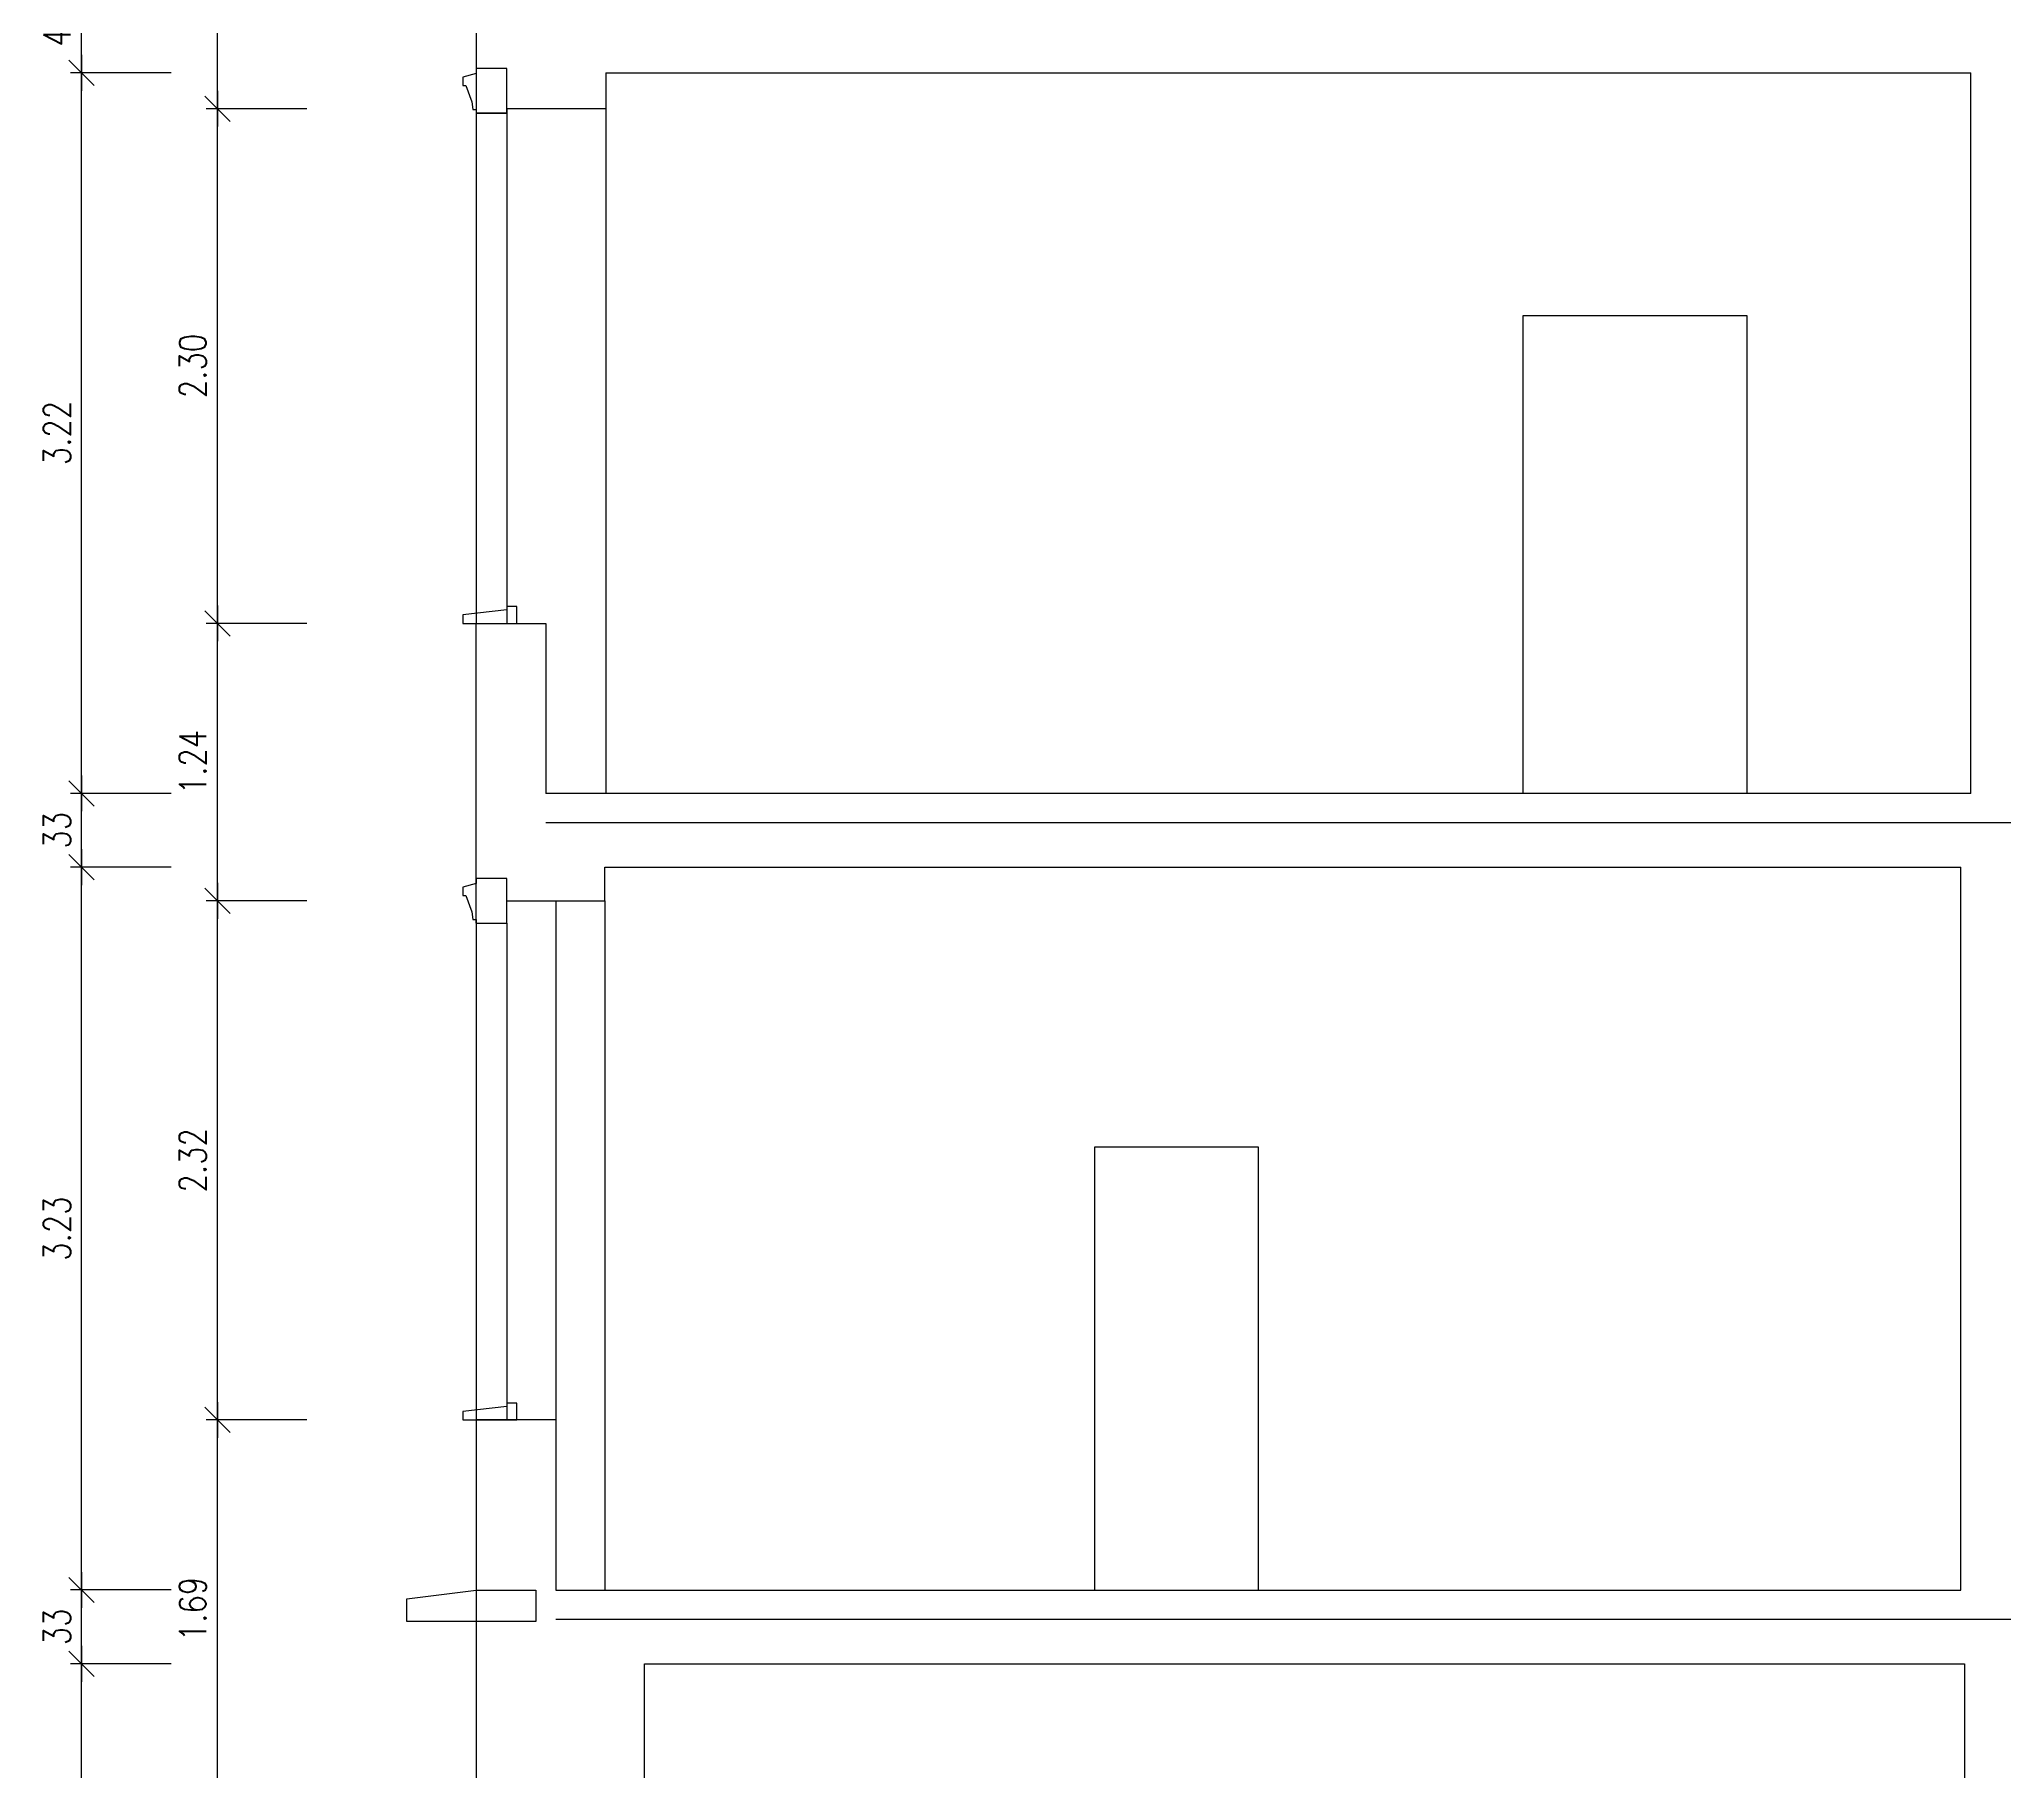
# Model space of a CAD drawing. Header units: metres. Extents: x -3551 to -3365, y -115 to 134.
# Drawn here: x -3478.09 to -3469.3, y 107.22 to 114.96 of the extents above; entities that cross this region are included whole.
import ezdxf

# ---------------------------------------------------------------- set-up
doc = ezdxf.new("R2010")
doc.units = ezdxf.units.M
doc.header["$LTSCALE"] = 0.01
doc.layers.get('0').update_dxf_attribs({"linetype": 'CONTINUOUS'})
for name, color, linetype in [('A_ansicht', 9, 'CONTINUOUS'), ('A_wände', 6, 'CONTINUOUS'), ('CKMA0002', 7, 'CONTINUOUS')]:
    doc.layers.add(name, color=color, linetype=linetype)
doc.styles.add('SIMPLEXD', font='SIMPLEXD.shx', dxfattribs={"width": 0.8, "height": 0.12})
doc.dimstyles.new('DIN', dxfattribs={"dimtxt": 0.03, "dimasz": 0.08, "dimexe": 0.05, "dimexo": 0.244839, "dimgap": 0.05, "dimtad": 1, "dimdec": 4, "dimrnd": 0.0025, "dimzin": 0, "dimdsep": 46, "dimtxsty": 'SIMPLEXD', "dimblk": 'DIMCROSS', "dimblk1": 'DIMCROSS', "dimblk2": 'DIMCROSS', "dimsah": 1, "dimcen": 2.5, "dimdle": 0.04, "dimclrd": 252, "dimclre": 252, "dimclrt": 252, "dimadec": 0, "dimazin": 0, "dimtfac": 1, "dimtdec": 4, "dimtix": 1, "dimtmove": 2, "dimatfit": 3, "dimldrblk": 'DIMCROSS', "dimfxl": 1, "dimtvp": 1, "dimtolj": 1, "dimtzin": 0, "dimarcsym": 0})

# ---------------------------------------------------------------- blocks, each defined once
blk = doc.blocks.new('DIMCROSS')
at = {"color": 0, "linetype": 'ByBlock'}
blk.add_line((-1, 0), (1, 0), dxfattribs=at)
at = {"linetype": 'ByBlock'}
blk.add_line((-0.707107, -0.707107), (0.707107, 0.707107), dxfattribs=at)
blk = doc.blocks.new('*D156')
at = {"layer": 'CKMA0002', "color": 1, "lineweight": -2, "transparency": 16777216}
for p, q in [((-3476.1347, 100.6209), (-3476.1347, 99.9709)), ((-3468.9447, 100.4209), (-3468.9447, 99.9709)), ((-3476.0547, 100.0209), (-3469.0247, 100.0209))]:
    blk.add_line(p, q, dxfattribs=at)
at = {"layer": 'CKMA0002', "color": 1, "lineweight": -2, "transparency": 16777216, "xscale": 0.08, "yscale": 0.08, "zscale": 0.08, "rotation": 180}
blk.add_blockref('DIMCROSS', (-3476.1347, 100.0209), dxfattribs=at)
at = {"layer": 'CKMA0002', "color": 1, "lineweight": -2, "transparency": 16777216, "xscale": 0.08, "yscale": 0.08, "zscale": 0.08}
blk.add_blockref('DIMCROSS', (-3468.9447, 100.0209), dxfattribs=at)
at = {"layer": 'CKMA0002', "color": 3, "transparency": 16777216, "insert": (-3472.5397, 100.1309), "char_height": 0.12, "attachment_point": 5, "style": 'SIMPLEXD'}
blk.add_mtext('\\A1;7.19{\\A1\\H0.7x\\S;}', dxfattribs=at)
blk = doc.blocks.new('*D173')
at = {"layer": 'CKMA0002', "color": 1, "lineweight": -2, "transparency": 16777216}
for p, q in [((-3477.4989, 107.7004), (-3477.9489, 107.7004)), ((-3477.8989, 104.3604), (-3477.8989, 107.6204))]:
    blk.add_line(p, q, dxfattribs=at)
at = {"layer": 'CKMA0002', "color": 1, "lineweight": -2, "transparency": 16777216, "xscale": 0.08, "yscale": 0.08, "zscale": 0.08}
for p, rotation in [((-3477.8989, 107.7004), 90), ((-3477.8989, 104.2804), 270)]:
    blk.add_blockref('DIMCROSS', p, dxfattribs=dict(at, rotation=rotation))
at = {"layer": 'CKMA0002', "color": 3, "transparency": 16777216, "insert": (-3478.0089, 105.9904), "char_height": 0.12, "attachment_point": 5, "rotation": 90, "style": 'SIMPLEXD'}
blk.add_mtext('\\A1;3.42{\\A1\\H0.7x\\S;}', dxfattribs=at)
blk = doc.blocks.new('*D174')
at = {"layer": 'CKMA0002', "color": 1, "lineweight": -2, "transparency": 16777216}
for p, q in [((-3477.4989, 108.0304), (-3477.9489, 108.0304)), ((-3477.8989, 107.7804), (-3477.8989, 107.9504))]:
    blk.add_line(p, q, dxfattribs=at)
at = {"layer": 'CKMA0002', "color": 1, "lineweight": -2, "transparency": 16777216, "xscale": 0.08, "yscale": 0.08, "zscale": 0.08}
for p, rotation in [((-3477.8989, 108.0304), 90), ((-3477.8989, 107.7004), 270)]:
    blk.add_blockref('DIMCROSS', p, dxfattribs=dict(at, rotation=rotation))
at = {"layer": 'CKMA0002', "color": 3, "transparency": 16777216, "insert": (-3478.0089, 107.8654), "char_height": 0.12, "attachment_point": 5, "rotation": 90, "style": 'SIMPLEXD'}
blk.add_mtext('\\A1;33{\\A1\\H0.7x\\S;}', dxfattribs=at)
blk = doc.blocks.new('*D175')
at = {"layer": 'CKMA0002', "color": 1, "lineweight": -2, "transparency": 16777216}
for p, q in [((-3477.4989, 111.2604), (-3477.9489, 111.2604)), ((-3477.8989, 108.1104), (-3477.8989, 111.1804))]:
    blk.add_line(p, q, dxfattribs=at)
at = {"layer": 'CKMA0002', "color": 1, "lineweight": -2, "transparency": 16777216, "xscale": 0.08, "yscale": 0.08, "zscale": 0.08}
for p, rotation in [((-3477.8989, 111.2604), 90), ((-3477.8989, 108.0304), 270)]:
    blk.add_blockref('DIMCROSS', p, dxfattribs=dict(at, rotation=rotation))
at = {"layer": 'CKMA0002', "color": 3, "transparency": 16777216, "insert": (-3478.0089, 109.6454), "char_height": 0.12, "attachment_point": 5, "rotation": 90, "style": 'SIMPLEXD'}
blk.add_mtext('\\A1;3.23{\\A1\\H0.7x\\S;}', dxfattribs=at)
blk = doc.blocks.new('*D176')
at = {"layer": 'CKMA0002', "color": 1, "lineweight": -2, "transparency": 16777216}
for p, q in [((-3477.4989, 111.5904), (-3477.9489, 111.5904)), ((-3477.8989, 111.3404), (-3477.8989, 111.5104))]:
    blk.add_line(p, q, dxfattribs=at)
at = {"layer": 'CKMA0002', "color": 1, "lineweight": -2, "transparency": 16777216, "xscale": 0.08, "yscale": 0.08, "zscale": 0.08}
for p, rotation in [((-3477.8989, 111.5904), 90), ((-3477.8989, 111.2604), 270)]:
    blk.add_blockref('DIMCROSS', p, dxfattribs=dict(at, rotation=rotation))
at = {"layer": 'CKMA0002', "color": 3, "transparency": 16777216, "insert": (-3478.0089, 111.4254), "char_height": 0.12, "attachment_point": 5, "rotation": 90, "style": 'SIMPLEXD'}
blk.add_mtext('\\A1;33{\\A1\\H0.7x\\S;}', dxfattribs=at)
blk = doc.blocks.new('*D177')
at = {"layer": 'CKMA0002', "color": 1, "lineweight": -2, "transparency": 16777216}
for p, q in [((-3477.4989, 114.8104), (-3477.9489, 114.8104)), ((-3477.8989, 111.6704), (-3477.8989, 114.7304))]:
    blk.add_line(p, q, dxfattribs=at)
at = {"layer": 'CKMA0002', "color": 1, "lineweight": -2, "transparency": 16777216, "xscale": 0.08, "yscale": 0.08, "zscale": 0.08}
for p, rotation in [((-3477.8989, 114.8104), 90), ((-3477.8989, 111.5904), 270)]:
    blk.add_blockref('DIMCROSS', p, dxfattribs=dict(at, rotation=rotation))
at = {"layer": 'CKMA0002', "color": 3, "transparency": 16777216, "insert": (-3478.0089, 113.2004), "char_height": 0.12, "attachment_point": 5, "rotation": 90, "style": 'SIMPLEXD'}
blk.add_mtext('\\A1;3.22{\\A1\\H0.7x\\S;}', dxfattribs=at)
blk = doc.blocks.new('*D178')
at = {"layer": 'CKMA0002', "color": 1, "lineweight": -2, "transparency": 16777216}
for p, q in [((-3477.4989, 115.2104), (-3477.9489, 115.2104)), ((-3477.8989, 114.8904), (-3477.8989, 115.1304))]:
    blk.add_line(p, q, dxfattribs=at)
at = {"layer": 'CKMA0002', "color": 1, "lineweight": -2, "transparency": 16777216, "xscale": 0.08, "yscale": 0.08, "zscale": 0.08}
for p, rotation in [((-3477.8989, 115.2104), 90), ((-3477.8989, 114.8104), 270)]:
    blk.add_blockref('DIMCROSS', p, dxfattribs=dict(at, rotation=rotation))
at = {"layer": 'CKMA0002', "color": 3, "transparency": 16777216, "insert": (-3478.0089, 115.0104), "char_height": 0.12, "attachment_point": 5, "rotation": 90, "style": 'SIMPLEXD'}
blk.add_mtext('\\A1;40{\\A1\\H0.7x\\S;}', dxfattribs=at)
blk = doc.blocks.new('*D189')
at = {"layer": 'CKMA0002', "color": 1, "lineweight": -2, "transparency": 16777216}
for p, q in [((-3476.8919, 108.7903), (-3477.3419, 108.7903)), ((-3477.2919, 107.1803), (-3477.2919, 108.7103))]:
    blk.add_line(p, q, dxfattribs=at)
at = {"layer": 'CKMA0002', "color": 1, "lineweight": -2, "transparency": 16777216, "xscale": 0.08, "yscale": 0.08, "zscale": 0.08}
for p, rotation in [((-3477.2919, 108.7903), 90), ((-3477.2919, 107.1003), 270)]:
    blk.add_blockref('DIMCROSS', p, dxfattribs=dict(at, rotation=rotation))
at = {"layer": 'CKMA0002', "color": 3, "transparency": 16777216, "insert": (-3477.4019, 107.9453), "char_height": 0.12, "attachment_point": 5, "rotation": 90, "style": 'SIMPLEXD'}
blk.add_mtext('\\A1;1.69{\\A1\\H0.7x\\S;}', dxfattribs=at)
blk = doc.blocks.new('*D190')
at = {"layer": 'CKMA0002', "color": 1, "lineweight": -2, "transparency": 16777216}
for p, q in [((-3476.8919, 111.1103), (-3477.3419, 111.1103)), ((-3477.2919, 108.8703), (-3477.2919, 111.0303))]:
    blk.add_line(p, q, dxfattribs=at)
at = {"layer": 'CKMA0002', "color": 1, "lineweight": -2, "transparency": 16777216, "xscale": 0.08, "yscale": 0.08, "zscale": 0.08}
for p, rotation in [((-3477.2919, 111.1103), 90), ((-3477.2919, 108.7903), 270)]:
    blk.add_blockref('DIMCROSS', p, dxfattribs=dict(at, rotation=rotation))
at = {"layer": 'CKMA0002', "color": 3, "transparency": 16777216, "insert": (-3477.4019, 109.9503), "char_height": 0.12, "attachment_point": 5, "rotation": 90, "style": 'SIMPLEXD'}
blk.add_mtext('\\A1;2.32{\\A1\\H0.7x\\S;}', dxfattribs=at)
blk = doc.blocks.new('*D191')
at = {"layer": 'CKMA0002', "color": 1, "lineweight": -2, "transparency": 16777216}
for p, q in [((-3476.8919, 112.3503), (-3477.3419, 112.3503)), ((-3477.2919, 111.1903), (-3477.2919, 112.2703))]:
    blk.add_line(p, q, dxfattribs=at)
at = {"layer": 'CKMA0002', "color": 1, "lineweight": -2, "transparency": 16777216, "xscale": 0.08, "yscale": 0.08, "zscale": 0.08}
for p, rotation in [((-3477.2919, 112.3503), 90), ((-3477.2919, 111.1103), 270)]:
    blk.add_blockref('DIMCROSS', p, dxfattribs=dict(at, rotation=rotation))
at = {"layer": 'CKMA0002', "color": 3, "transparency": 16777216, "insert": (-3477.4019, 111.7303), "char_height": 0.12, "attachment_point": 5, "rotation": 90, "style": 'SIMPLEXD'}
blk.add_mtext('\\A1;1.24{\\A1\\H0.7x\\S;}', dxfattribs=at)
blk = doc.blocks.new('*D192')
at = {"layer": 'CKMA0002', "color": 1, "lineweight": -2, "transparency": 16777216}
for p, q in [((-3476.8919, 114.6503), (-3477.3419, 114.6503)), ((-3477.2919, 112.4303), (-3477.2919, 114.5703))]:
    blk.add_line(p, q, dxfattribs=at)
at = {"layer": 'CKMA0002', "color": 1, "lineweight": -2, "transparency": 16777216, "xscale": 0.08, "yscale": 0.08, "zscale": 0.08}
for p, rotation in [((-3477.2919, 114.6503), 90), ((-3477.2919, 112.3503), 270)]:
    blk.add_blockref('DIMCROSS', p, dxfattribs=dict(at, rotation=rotation))
at = {"layer": 'CKMA0002', "color": 3, "transparency": 16777216, "insert": (-3477.4019, 113.5003), "char_height": 0.12, "attachment_point": 5, "rotation": 90, "style": 'SIMPLEXD'}
blk.add_mtext('\\A1;2.30{\\A1\\H0.7x\\S;}', dxfattribs=at)
blk = doc.blocks.new('*D193')
at = {"layer": 'CKMA0002', "color": 1, "lineweight": -2, "transparency": 16777216}
for p, q in [((-3476.8919, 115.9703), (-3477.3419, 115.9703)), ((-3477.2919, 114.7303), (-3477.2919, 115.8903))]:
    blk.add_line(p, q, dxfattribs=at)
at = {"layer": 'CKMA0002', "color": 1, "lineweight": -2, "transparency": 16777216, "xscale": 0.08, "yscale": 0.08, "zscale": 0.08}
for p, rotation in [((-3477.2919, 115.9703), 90), ((-3477.2919, 114.6503), 270)]:
    blk.add_blockref('DIMCROSS', p, dxfattribs=dict(at, rotation=rotation))
at = {"layer": 'CKMA0002', "color": 3, "transparency": 16777216, "insert": (-3477.4019, 115.3103), "char_height": 0.12, "attachment_point": 5, "rotation": 90, "style": 'SIMPLEXD'}
blk.add_mtext('\\A1;1.32{\\A1\\H0.7x\\S;}', dxfattribs=at)

msp = doc.modelspace()

# ---------------------------------------------------------------- linework, layer by layer
at = {"layer": 'A_ansicht', "color": 9, "linetype": 'Continuous'}
for p, q in [((-3476.13475, 114.63025), (-3476.13475, 112.35025)), ((-3475.99901, 114.63025), (-3475.99901, 112.35025)), ((-3475.5559, 114.65025), (-3475.5559, 111.59036)), ((-3475.77916, 111.11025), (-3475.77916, 108.79025)), ((-3475.56027, 111.11025, 0), (-3475.56027, 108.03036)), ((-3476.13475, 111.01025), (-3476.13475, 108.79025)), ((-3475.99901, 111.01025), (-3475.99901, 108.79025))]:
    msp.add_line(p, q, dxfattribs=at)
at = {"layer": 'A_ansicht'}
for p, q in [((-3473.37101, 108.03036), (-3473.37101, 110.01036)), ((-3473.37101, 110.01036), (-3472.64107, 110.01036)), ((-3472.64107, 110.01036), (-3472.64021, 108.03036))]:
    msp.add_line(p, q, dxfattribs=at)
msp.add_lwpolyline([(-3471.45622, 111.59036), (-3471.45622, 113.72536), (-3470.45627, 113.72536), (-3470.45626, 111.59036)], dxfattribs=at)
at = {"layer": 'A_wände', "linetype": 'Continuous'}
for p, q in [((-3476.13475, 115.97025), (-3476.13475, 114.63025)), ((-3475.5559, 114.81036), (-3469.45627, 114.81036)), ((-3475.5559, 114.81036), (-3475.5559, 114.65025)), ((-3475.99901, 114.63025), (-3476.13475, 114.63025)), ((-3475.5559, 114.65025), (-3475.99901, 114.65025)), ((-3475.99901, 114.65025), (-3475.99901, 114.63025)), ((-3476.13475, 111.01025), (-3476.13475, 112.35025)), ((-3476.13475, 112.35025), (-3475.82403, 112.35025)), ((-3475.82403, 112.35025), (-3475.82403, 111.59036)), ((-3469.45627, 111.59036), (-3475.82403, 111.59036)), ((-3475.56027, 111.26036), (-3469.50127, 111.26036)), ((-3475.99901, 111.01025), (-3475.99901, 111.11025)), ((-3475.99901, 111.11025), (-3475.56027, 111.11025, 0)), ((-3476.13475, 111.01025), (-3475.99901, 111.01025)), ((-3475.77916, 108.03036), (-3469.50127, 108.03036))]:
    msp.add_line(p, q, dxfattribs=at)
at = {"layer": 'A_wände'}
for p, q in [((-3469.45627, 111.59036), (-3469.45627, 114.81036)), ((-3475.56027, 111.11025, 0), (-3475.56027, 111.26036)), ((-3469.50127, 108.03036), (-3469.50127, 111.26036)), ((-3475.77916, 108.79025), (-3476.13475, 108.79025)), ((-3476.13475, 108.79025), (-3476.13475, 107.00025)), ((-3475.77916, 108.79025), (-3475.77916, 108.03036))]:
    msp.add_line(p, q, dxfattribs=at)
at = {"layer": 'A_wände', "color": 1}
for p, q in [((-3475.82403, 111.46036), (-3469.09303, 111.46036)), ((-3475.77916, 107.90036), (-3468.96474, 107.90036))]:
    msp.add_line(p, q, dxfattribs=at)
at = {"layer": 'A_wände', "color": 2}
for points in [[(-3476.19537, 114.79075), (-3476.19537, 114.75392), (-3476.18198, 114.75392), (-3476.15451, 114.68045), (-3476.14981, 114.64622), (-3476.13471, 114.64622), (-3476.13471, 114.63025), (-3475.99897, 114.63025), (-3475.99897, 114.83025), (-3476.13471, 114.83025), (-3476.13471, 114.80712), (-3476.19537, 114.79075)], [(-3476.19491, 112.35025), (-3475.95346, 112.35025), (-3475.95346, 112.42525), (-3475.99897, 112.42525), (-3475.99897, 112.41025), (-3476.19491, 112.38878), (-3476.19491, 112.35025)], [(-3476.19537, 111.17075), (-3476.19537, 111.13392), (-3476.18198, 111.13392), (-3476.15451, 111.06045), (-3476.14981, 111.02622), (-3476.13471, 111.02622), (-3476.13471, 111.01025), (-3475.99897, 111.01025), (-3475.99897, 111.21025), (-3476.13471, 111.21025), (-3476.13471, 111.18712), (-3476.19537, 111.17075)], [(-3476.19495, 108.79025), (-3475.95349, 108.79025), (-3475.95349, 108.86525), (-3475.999, 108.86525), (-3475.999, 108.85025), (-3476.19495, 108.82878), (-3476.19495, 108.79025)]]:
    msp.add_lwpolyline(points, dxfattribs=at)
msp.add_lwpolyline([(-3475.86876, 107.89025), (-3476.44575, 107.89025), (-3476.44575, 107.99025), (-3476.13475, 108.03025), (-3475.97477, 108.03025), (-3475.86876, 108.03025)], close=True, dxfattribs=at)
at = {"layer": 'A_wände', "linetype": 'Continuous'}
msp.add_lwpolyline([(-3476.00962, 107.00025), (-3476.00962, 107.10025), (-3475.38281, 107.10025), (-3475.38281, 107.70036), (-3469.48475, 107.70036), (-3469.48475, 104.28035)], dxfattribs=at)

# ---------------------------------------------------------------- dimensions: what is measured, and where the dimension line sits
at = {"layer": 'CKMA0002'}
for base, p1, p2, text, override, picture, middle in [((-3477.29192, 115.97025), (-3475.77745, 114.65025), (-3475.77745, 115.97025), '1.32{\\A1\\H0.7x\\S;}', {"dimexo": 1.114469, "dimse1": 1, "dimclrd": 1, "dimclre": 1, "dimclrt": 3}, '*D193', (-3477.40192, 115.31025)), ((-3477.89893, 115.21036), (-3475.01882, 114.81036), (-3475.01882, 115.21036), '40{\\A1\\H0.7x\\S;}', {"dimexo": 2.480108, "dimse1": 1, "dimclrd": 1, "dimclre": 1, "dimclrt": 3}, '*D178', (-3478.00893, 115.01036)), ((-3477.89893, 114.81036), (-3475.01882, 111.59036), (-3475.01882, 114.81036), '3.22{\\A1\\H0.7x\\S;}', {"dimexo": 2.480108, "dimse1": 1, "dimclrd": 1, "dimclre": 1, "dimclrt": 3}, '*D177', (-3478.00893, 113.20036)), ((-3477.29192, 114.65025), (-3475.77916, 112.35025), (-3475.77745, 114.65025), '2.30{\\A1\\H0.7x\\S;}', {"dimexo": 1.114469, "dimse1": 1, "dimclrd": 1, "dimclre": 1, "dimclrt": 3}, '*D192', (-3477.40192, 113.50025)), ((-3477.29192, 112.35025), (-3475.77916, 111.11025), (-3475.77916, 112.35025), '1.24{\\A1\\H0.7x\\S;}', {"dimexo": 1.112764, "dimse1": 1, "dimclrd": 1, "dimclre": 1, "dimclrt": 3}, '*D191', (-3477.40192, 111.73025)), ((-3477.89893, 111.59036), (-3475.01882, 111.26036), (-3475.01882, 111.59036), '33{\\A1\\H0.7x\\S;}', {"dimexo": 2.480108, "dimse1": 1, "dimclrd": 1, "dimclre": 1, "dimclrt": 3}, '*D176', (-3478.00893, 111.42536)), ((-3477.89893, 111.26036), (-3475.01882, 108.03036), (-3475.01882, 111.26036), '3.23{\\A1\\H0.7x\\S;}', {"dimexo": 2.480108, "dimse1": 1, "dimclrd": 1, "dimclre": 1, "dimclrt": 3}, '*D175', (-3478.00893, 109.64536)), ((-3477.29192, 111.11025), (-3475.77916, 108.79025), (-3475.77916, 111.11025), '2.32{\\A1\\H0.7x\\S;}', {"dimexo": 1.112764, "dimse1": 1, "dimclrd": 1, "dimclre": 1, "dimclrt": 3}, '*D190', (-3477.40192, 109.95025)), ((-3477.29192, 108.79025), (-3475.82403, 107.10025), (-3475.77916, 108.79025), '1.69{\\A1\\H0.7x\\S;}', {"dimexo": 1.112764, "dimse1": 1, "dimclrd": 1, "dimclre": 1, "dimclrt": 3}, '*D189', (-3477.40192, 107.94525)), ((-3477.89893, 108.03036), (-3475.01882, 107.70036), (-3475.01882, 108.03036), '33{\\A1\\H0.7x\\S;}', {"dimexo": 2.480108, "dimse1": 1, "dimclrd": 1, "dimclre": 1, "dimclrt": 3}, '*D174', (-3478.00893, 107.86536)), ((-3477.89893, 107.70036), (-3475.18875, 104.28036), (-3475.01882, 107.70036), '3.42{\\A1\\H0.7x\\S;}', {"dimexo": 2.480108, "dimse1": 1, "dimclrd": 1, "dimclre": 1, "dimclrt": 3}, '*D173', (-3478.00893, 105.99036))]:
    dim = msp.add_linear_dim(base=base, p1=p1, p2=p2, angle=90, text=text, dimstyle='DIN', override=override, dxfattribs=at)
    dim.commit()
    dim.dimension.update_dxf_attribs({"geometry": picture, "text_midpoint": middle})
dim = msp.add_linear_dim(base=(-3468.94472, 100.02085), p1=(-3476.13475, 109.86141), p2=(-3468.94472, 109.66141), text='7.19{\\A1\\H0.7x\\S;}', dimstyle='DIN', override={"dimexo": 9.240556, "dimclrd": 1, "dimclre": 1, "dimclrt": 3}, dxfattribs=at)
dim.commit()
dim.dimension.update_dxf_attribs({"geometry": '*D156', "text_midpoint": (-3472.53973, 100.13085)})

doc.saveas('drawing.dxf')
